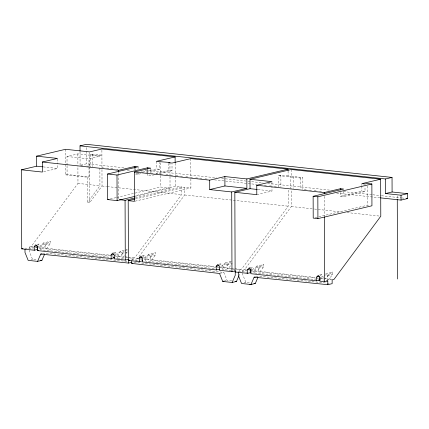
<?xml version="1.0" encoding="UTF-8"?>
<svg xmlns="http://www.w3.org/2000/svg" width="429" height="429" viewBox="0 0 429 429"><rect width="100%" height="100%" fill="white"/><g stroke="black" fill="none" stroke-linecap="round" stroke-linejoin="round"><path stroke-width="0.32" stroke-dasharray="2.15 1.61" d="M43.426 242.943L44.997 244.997L45.013 248.761L46.82 248.332L50.209 243.763L50.332 241.307L43.426 242.943L41.86 244.659L41.876 248.423L29.322 247.061L29.338 251.453L32.502 259.325L36.894 259.802M125.96 253.619L127.086 252.096L127.215 249.64L120.302 251.276L118.742 252.987L118.758 256.751L114.103 256.247M148.547 254.338L150.123 256.386L150.134 260.156L151.946 259.727L155.33 255.153L155.454 252.697L148.547 254.338L146.986 256.049L146.997 259.813L136.014 258.623L136.025 261.76M256.81 266.066L258.387 268.12L258.397 271.884L260.205 271.455L263.594 266.886L263.717 264.43L256.81 266.066L255.244 267.782L255.26 271.546L242.707 270.184L242.723 274.576L245.887 282.448L250.279 282.925M327.434 279.365L329.241 278.941L332.631 274.367L332.754 271.911L325.847 273.552L327.424 275.6L327.434 279.365L331.553 279.815M239.066 275.439L239.586 274.238M29.322 247.061L31.129 246.632L77.971 183.398L77.906 165.701M41.876 248.423L43.683 247.994L47.067 243.42L50.332 241.307M101.973 169.621L102.027 186.009L89.779 202.547L87.688 202.316L99.936 185.778L99.877 168.211M118.758 256.751L120.565 256.327L123.949 251.753L118.742 252.987M124.453 255.652L123.702 256.665L121.895 257.094L121.879 253.33L120.302 251.276M121.895 257.094L132.877 258.285L134.685 257.856L181.526 194.621L181.499 186.937L175.225 186.256L135.012 195.785M136.014 258.623L137.822 258.194L184.663 194.964L184.636 187.275L190.91 187.956L190.878 178.04M146.997 259.813L148.804 259.384L152.193 254.815L155.454 252.697M220.56 267.787L223.879 268.146L225.686 267.717L229.075 263.143L231.247 261.733M223.879 268.146L223.868 264.382L225.429 262.666L227.005 264.72L227.016 268.484L228.823 268.055L231.837 263.996M236.266 269.487L239.57 269.846L241.377 269.417L288.218 206.183L288.159 189.264M242.707 270.184L244.514 269.755L291.355 206.526L291.296 189.602M255.26 271.546L257.068 271.117L260.457 266.548L263.717 264.43M324.297 279.027L326.104 278.598L329.488 274.029L332.754 271.911M37.521 245.688L39.082 243.972L40.658 246.026L40.669 249.791L110.43 257.352M114.404 254.016L115.964 252.306L117.541 254.359L117.551 258.124L116.248 258.43M142.643 257.078L144.208 255.368L145.78 257.416L145.796 261.181L215.551 268.742M219.525 265.412L221.091 263.696L222.662 265.749L222.678 269.514L231.263 270.447M250.906 268.811L252.466 267.095L254.043 269.149L254.059 272.914M320.334 275.863L321.503 274.576L323.08 276.63L323.096 280.394M125.037 251.051L127.215 249.64M67.047 165.165L67.015 156.478L77.869 153.904L99.834 156.285L99.834 155.657L102 155.142L92.589 154.124L90.417 154.638L90.46 167.187M67.015 156.478L88.985 158.859L99.834 156.285M43.635 171.761L57.561 168.458L57.55 164.693M80.732 165.16L86.588 163.771L124.528 167.884M65.546 149.292L65.632 174.86L67.08 174.523L89.044 176.898L88.985 158.859M65.632 174.86L87.596 177.241L89.044 176.898M138.229 173.198L134.996 173.965L138.133 174.308L140.723 173.691M142.755 172.126L156.338 168.908L159.475 169.246L159.454 162.344M159.475 169.246L145.898 172.463L147.925 172.667M147.528 169.68L147.549 175.327L149.49 174.866M155.958 173.332L168.892 170.265L172.029 170.608L172.008 164.334M154.569 174.748L150.686 175.665L147.549 175.327M159.095 173.675L172.029 170.608M110.269 198.97L116.093 197.587M116.742 197.437L160.623 187.033L170.04 188.052L169.997 176.689M135.242 196.3L170.04 188.052M135.451 197.849L181.499 186.937M135.344 198.959L184.636 187.275M135.135 201.18L190.91 187.956M278.743 186.931L278.7 175.67L280.872 175.155L290.288 176.174L290.326 188.1L291.581 188.234M278.7 175.67L288.116 176.689L290.288 176.174M291.227 169.498L291.253 177.032L293.425 176.517L302.836 177.536L302.879 189.457M291.253 177.032L300.67 178.051L302.836 177.536M37.13 244.439L39.082 243.972M41.86 244.659L47.067 243.42M256.799 194.669L271.991 191.066L271.975 186.674M37.403 246.798L40.658 246.026M44.997 244.997L50.209 243.763M42.589 253.646L45.072 253.056L127.569 261.502M31.263 259.62L32.502 259.325M340.524 192.476L340.535 196.241L361.878 191.178L365.015 191.522L364.999 186.502M340.535 196.241L343.677 196.579L365.015 191.522M113.358 252.922L115.964 252.306M114.286 255.132L117.541 254.359M121.879 253.33L127.086 252.096M142.251 255.829L144.208 255.368M146.986 256.049L152.193 254.815M143.179 258.033L145.78 257.416M150.123 256.386L155.33 255.153M315.149 217.632L367.235 205.282L368.999 205.475M134.17 262.832L136.025 262.387L223.852 272.431L227.059 280.41L232.078 280.952M218.484 264.312L221.091 263.696M225.429 262.666L232.336 261.03M223.868 264.382L229.075 263.143M220.71 266.211L222.662 265.749M227.005 264.72L232.212 263.486M219.514 273.461L223.852 272.431M249.211 267.868L252.466 267.095M255.244 267.782L260.457 266.548M250.788 269.921L254.043 269.149M258.387 268.12L263.594 266.886M223.959 281.145L227.059 280.41M255.979 276.764L258.456 276.174L329.263 283.349M244.026 282.888L245.887 282.448M319.551 275.043L321.503 274.576M324.281 275.262L329.488 274.029M320.474 277.247L323.08 276.63M327.424 275.6L332.631 274.367M90.417 154.638L99.834 155.657M133.843 168.892L137.838 169.326M145.158 170.12L216.372 177.837M221.696 178.41L262.956 182.883M267.616 183.387L330.845 190.24M343.49 191.607L372.104 194.712M372.769 194.782L380.759 195.651M381.424 195.721L401.072 197.849M401.721 197.919L404.96 198.273M80.738 165.385L83.382 165.674M86.685 166.028L88.669 166.243M102.048 167.696L103.378 167.841M106.703 168.2L110.022 168.559M110.687 168.629L113.347 168.919M116.672 169.278L118.002 169.423M127.311 170.431L130.636 170.796M141.275 171.949L143.27 172.163M150.584 172.957L153.244 173.241M155.904 173.531L157.899 173.745M160.559 174.035L162.553 174.254M165.878 174.614L167.873 174.828M170.533 175.118L172.528 175.332M175.852 175.692L177.847 175.911M180.507 176.196L182.502 176.416M185.827 176.775L187.822 176.989M190.481 177.279L192.476 177.493M195.801 177.853L199.126 178.217M199.791 178.287L202.45 178.577M205.11 178.866L207.105 179.081M214.42 179.874L256.976 184.486M264.291 185.274L266.951 185.564M269.61 185.854L271.605 186.068M274.265 186.358L276.925 186.647M304.204 189.602L306.193 189.816M309.513 190.176L311.502 190.39M314.157 190.68L316.146 190.894M319.46 191.254L321.45 191.473M336.706 193.125L379.815 197.796M258.011 189.554L271.991 191.066M43.179 166.902L57.561 168.458M77.971 183.398L99.936 185.778M102.027 186.009L106.665 186.508M107.33 186.583L181.526 194.621M184.663 194.964L288.218 206.183M291.355 206.526L313.878 208.966M314.543 209.036L341.044 211.91M347.002 212.553L380.791 216.216M31.129 246.632L33.113 246.847M35.757 247.136L37.736 247.351M38.395 247.42L43.683 247.994M46.82 248.332L113.256 255.534M113.921 255.604L120.565 256.327M124.995 256.805L127.579 257.084M128.223 257.153L134.685 257.856M137.822 258.194L139.763 258.403M140.406 258.478L148.804 259.384M151.946 259.727L218.382 266.924M219.042 266.999L225.686 267.717M228.823 268.055L230.807 268.27M231.467 268.345L234.111 268.629M234.77 268.699L241.377 269.417M244.514 269.755L246.498 269.97M250.461 270.404L257.068 271.117M260.205 271.455L316.119 277.515M320.779 278.024L326.104 278.598M329.241 278.941L331.596 279.193M45.013 248.761L113.438 256.177M150.134 260.156L216.57 267.353M217.235 267.428L219.895 267.712M227.016 268.484L232.303 269.058M232.963 269.128L235.607 269.417M258.397 271.884L315.642 278.089M316.307 278.164L318.972 278.448M319.637 278.523L323.632 278.957M24.984 248.091L33.569 249.024M117.551 258.124L124.662 258.891M131.676 259.652L139.425 260.494M238.368 271.214L249.598 272.431M254.724 272.989L315.964 279.622M397.254 195.871L397.265 199.195M367.17 185.988L367.235 205.282M361.856 184.277L361.856 185.532M361.861 186.159L361.878 191.178M343.656 191.559L343.677 196.579M324.249 196.332L324.319 216.146M300.67 178.051L300.708 189.312M293.425 176.517L293.463 188.438M288.095 171.042L288.116 176.689M280.872 175.155L280.915 187.076M271.959 182.282L271.975 186.047M239.57 269.846L239.575 271.101M190.808 158.617L190.878 177.381M175.145 163.192L175.188 175.681M175.188 176.34L175.225 186.256M169.948 162.478L169.997 176.024M168.865 163.363L168.892 170.265M160.537 162.714L160.58 175.005M160.585 175.67L160.623 187.033M156.312 161.374L156.338 168.908M150.659 168.136L150.676 172.528M138.111 166.774L138.117 168.656M138.133 173.053L138.133 174.308M134.974 167.691L134.985 170.2M132.877 258.285L132.888 262.049M118.699 172.179L118.704 173.434M118.704 174.061L118.795 199.63M101.904 150.236L101.968 168.967M92.589 154.124L92.632 166.677M89.602 152.526L89.65 166.061M89.656 166.725L89.779 202.547M87.596 177.241L87.688 202.316M86.535 147.56L86.588 163.771M80.03 151.694L80.078 165.315M77.869 153.904L77.906 165.047M67.047 165.835L67.08 174.523M57.529 159.046L57.545 164.066"/><path stroke-width="0.64" d="M397.517 279L397.265 199.195M24.984 249.346L24.995 252.483L28.158 260.355L37.575 261.374L40.728 254.086L41.967 253.791M37.575 261.374L41.913 260.344L44.546 254.274M131.676 260.907L131.687 263.417L219.514 273.461L222.721 281.44L232.132 282.459L235.242 275.268L235.231 270.876L231.971 271.648L219.423 270.286L219.407 266.522L217.83 264.468L216.27 266.184L216.286 269.948L142.541 261.953L142.525 258.188L140.953 256.134L139.387 257.85L139.404 261.615L128.421 260.424L128.212 200.654L134.695 199.115M232.132 282.459L236.476 281.429L238.808 276.035M238.374 272.469L238.385 275.606L241.548 283.478L250.96 284.497L254.118 277.204L255.357 276.909M250.96 284.497L255.303 283.467L257.931 277.391M42.525 166.827L36.642 166.189L21.45 169.793L21.723 248.863L34.277 250.225L34.266 246.455L35.827 244.744L37.403 246.798L37.414 250.563L111.159 258.553L114.414 257.781L113.084 257.641M111.159 258.553L111.149 254.788L112.709 253.078L114.286 255.132L114.296 258.896L125.279 260.087L128.534 259.314M257.346 189.479L250.027 188.69L234.835 192.289L235.113 271.986L247.662 273.348L247.651 269.584L249.211 267.868L250.788 269.921L250.804 273.686L316.699 280.829L319.954 280.057L319.948 277.547M316.699 280.829L316.688 277.064L318.248 275.348L319.825 277.402L319.836 281.167L324.544 281.676L327.799 280.909L327.815 284.684L254.118 277.204M36.642 166.189L36.604 156.151L65.546 149.292L89.602 151.898L101.898 148.981L175.118 156.917L175.139 162.564M80.03 151.051L80.014 145.86L86.524 144.316L392.042 177.424L392.09 191.988L385.58 193.533L385.526 178.968L392.042 177.424M21.45 169.793L42.369 172.061L42.337 162.017L57.529 158.419L36.604 156.151M42.337 162.017L118.694 170.292L134.969 166.436L138.111 166.774L107.593 174.008L107.679 199.582L117.096 200.6L134.588 196.455M175.118 156.917L156.312 161.374L169.948 162.478L168.865 162.736L172.002 163.074L190.808 158.617L288.09 169.16L288.095 170.415M107.593 174.008L117.004 175.032L147.522 167.798L150.659 168.136L134.384 171.997L134.486 201.33L128.212 200.654M107.679 199.582L108.977 199.276M134.384 171.997L209.695 180.153L224.887 176.555L246.852 178.936L288.09 169.16M119.423 199.7L125.07 200.311L134.803 198.005M250.027 188.69L249.994 179.274L291.227 169.498L380.662 179.193L380.791 216.216L333.95 279.451L332.143 279.88L332.153 283.655L327.815 284.684M209.695 180.153L209.727 189.57L224.919 185.966L246.889 188.347L246.852 178.936M234.835 192.289L256.799 194.669L256.767 185.258L271.959 181.655L249.994 179.274M209.727 189.57L231.698 191.951L246.889 188.347M21.723 248.863L23.027 248.552M34.266 246.455L36.867 245.838M34.277 250.225L37.532 249.453L37.521 246.316M37.414 250.563L38.717 250.252M256.767 185.258L324.233 192.567L340.513 188.706L343.65 189.05L313.132 196.284L313.208 218.093L317.916 218.602L371.943 205.791L371.868 183.987L367.16 183.478L364.988 183.987L361.851 183.65L380.662 179.193M313.132 196.284L317.841 196.793L371.868 183.987M111.149 254.788L113.749 254.172M385.58 193.533L401.024 195.206L407.534 193.661L407.55 198.552L401.04 200.096L380.48 197.866M128.421 260.424L129.719 260.113M139.387 257.85L141.994 257.234M40.728 254.086L128.55 263.079L131.649 262.344M131.687 263.417L132.926 263.122M139.404 261.615L142.659 260.843M216.27 266.184L218.876 265.562M216.286 269.948L219.541 269.176M247.651 269.584L250.257 268.967M247.662 273.348L250.917 272.576L250.906 269.439M222.721 281.44L223.959 281.145M316.688 277.064L319.289 276.448M80.014 145.86L385.526 178.968M392.09 191.988L407.534 193.661M406.252 198.412L407.55 198.552M318.624 279.912L319.954 280.057M326.625 280.781L327.799 280.909M40.658 260.21L41.913 260.344M235.215 281.295L236.476 281.429M254.048 283.333L255.303 283.467M249.732 284.212L251.405 284.395M401.024 195.206L401.04 200.096M340.513 188.706L340.513 189.967M324.233 192.567L324.238 193.822M324.319 216.817L324.544 281.676M317.841 196.793L317.916 218.602M231.698 191.951L231.971 271.648M224.887 176.555L224.919 185.966M147.522 167.798L147.528 169.053M134.969 166.436L134.974 167.691M128.539 259.942L128.55 263.079M125.07 200.311L125.279 260.087M118.694 170.292L118.699 171.546M117.004 175.032L117.096 200.6"/></g></svg>
